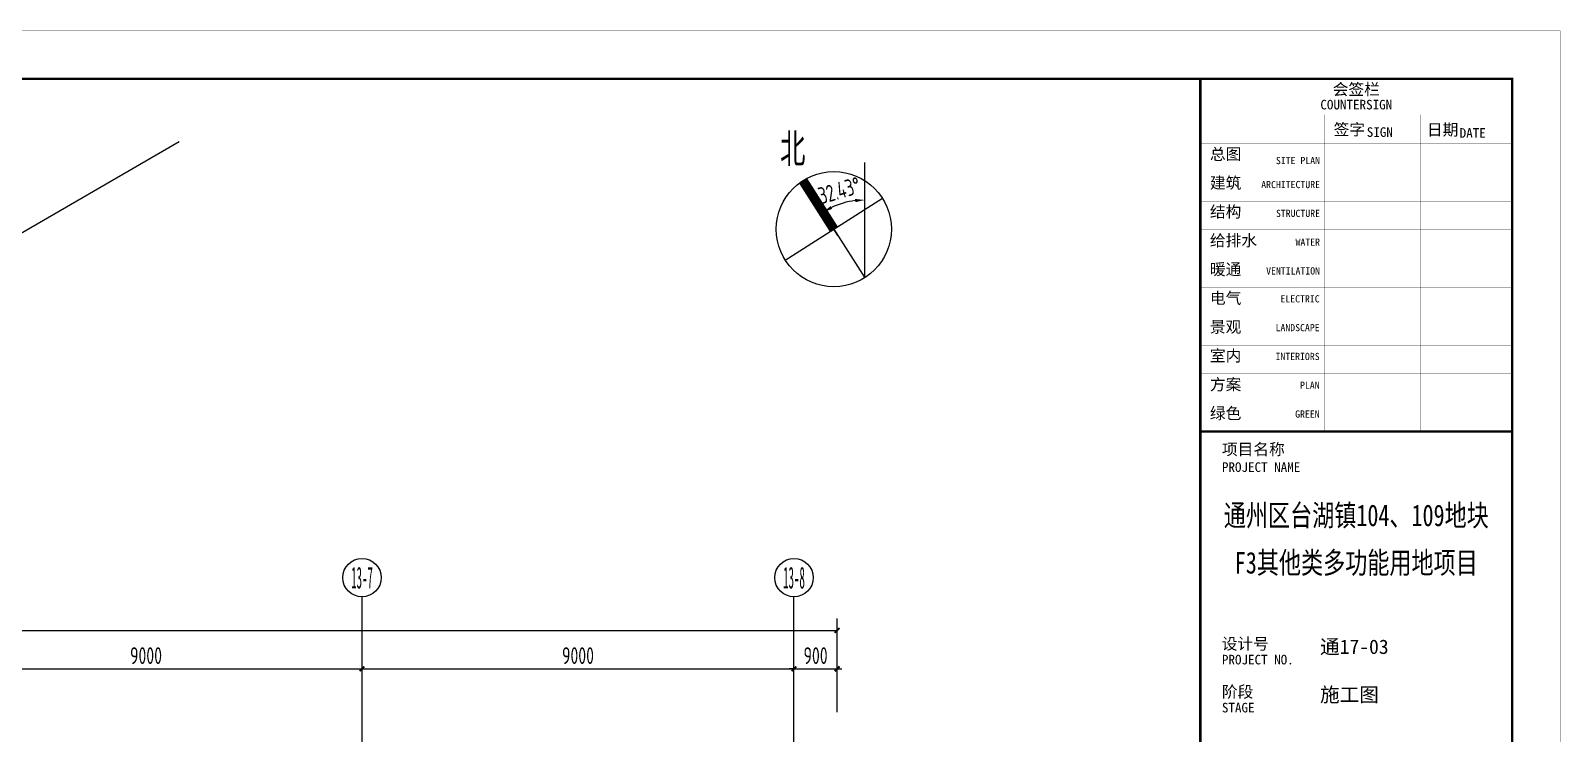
# Model space of a CAD drawing. Extents: x -228436 to 663611, y -207485 to 163917.
# Drawn here: x 41595 to 73468, y 24475 to 39117 of the extents above; entities that cross this region are included whole.
import ezdxf
from ezdxf.enums import TextEntityAlignment as Align

# ---------------------------------------------------------------- set-up
doc = ezdxf.new("R2010")
doc.units = 0
doc.header["$LTSCALE"] = 1000
doc.linetypes.add('X-104 13#平面$0$DOTE', pattern=[2.42, 2, -0.2, 0.02, -0.2])
doc.layers.get('0').update_dxf_attribs({"linetype": 'CONTINUOUS'})
doc.layers.get('Defpoints').update_dxf_attribs({"linetype": 'CONTINUOUS'})
for name, color, linetype in [('AXIS_TEXT', 7, 'CONTINUOUS'), ('X-104 13#平面$0$01-标注_尺寸', 8, 'CONTINUOUS'), ('X-104 13#平面$0$01-标注_符号', 8, 'CONTINUOUS'), ('X-104 13#平面$0$01-标注_轴线坐标', 8, 'CONTINUOUS'), ('X-104 13#平面$0$02-TEXT_轴号', 7, 'CONTINUOUS'), ('X-104 13#平面$0$A-I_卫-洁具', 8, 'CONTINUOUS'), ('X-104 13#平面$0$A_AXIS-轴线', 8, 'X-104 13#平面$0$DOTE'), ('X-104 13#平面$0$M-道路 边线', 151, 'CONTINUOUS')]:
    doc.layers.add(name, color=color, linetype=linetype)
doc.styles.add('COMPLEX', font='COMPLEX')
doc.styles.add('X-104 13#平面$0$_TCH_AXIS', font='STXIHEI.TTF', dxfattribs={"width": 0.75})
doc.styles.add('X-104 13#平面$0$_TCH_DIM', font='ros1.shx', dxfattribs={"width": 0.8, "bigfont": 'jd.shx'})
doc.styles.add('X-104 13#平面$0$_TCH_DIM_T3', font='ros1.shx', dxfattribs={"width": 0.8, "bigfont": 'jd.shx'})
doc.styles.add('图签信息$0$华文细黑', font='STXIHEI.TTF', dxfattribs={"height": 10})
doc.dimstyles.new('X-104 13#平面$0$_TCH_ARCH&&100', dxfattribs={"dimtxt": 350, "dimasz": 100, "dimexe": 250, "dimexo": 300, "dimgap": 100, "dimtad": 1, "dimdec": 0, "dimzin": 0, "dimdsep": 46, "dimtxsty": 'X-104 13#平面$0$_TCH_DIM_T3', "dimblk": 'X-104 13#平面$0$_ArchTick', "dimcen": 0.09, "dimclrt": 7, "dimazin": 2, "dimtfac": 1, "dimtdec": 0, "dimtix": 1, "dimtmove": 2, "dimatfit": 3, "dimfxl": 0, "dimtolj": 1, "dimtzin": 0, "dimarcsym": 0})
doc.dimstyles.new('X-104 13#平面$0$_TCH_ARROW&&100', dxfattribs={"dimtxt": 350, "dimasz": 200, "dimexe": 250, "dimexo": 300, "dimgap": 100, "dimtad": 1, "dimdec": 0, "dimzin": 0, "dimdsep": 46, "dimtxsty": 'X-104 13#平面$0$_TCH_DIM_T3', "dimcen": 0.09, "dimclrt": 7, "dimazin": 2, "dimtfac": 1, "dimtdec": 0, "dimtix": 1, "dimtmove": 2, "dimatfit": 3, "dimfxl": 0, "dimtolj": 1, "dimtzin": 0, "dimarcsym": 0})

# ---------------------------------------------------------------- blocks, each defined once
blk = doc.blocks.new('图签信息')
at = {"const_width": 0.5}
for points in [[(-65, 574), (-65, 500.5), (0, 500.5), (0, 574)], [(-65, 0), (0, 0), (0, 500.5), (-65, 500.5)]]:
    blk.add_lwpolyline(points, close=True, dxfattribs=at)
at = {"const_width": 0.05}
for points in [[(-65, 566.5), (0, 566.5)], [(-39.14, 566.5), (-39.14, 500.5)], [(-19.1, 566.5), (-19.1, 500.5)], [(-65, 560.5), (0, 560.5)], [(-65, 554.5), (0, 554.5)], [(-65, 548.5), (0, 548.5)], [(-65, 542.5), (0, 542.5)], [(-65, 536.5), (0, 536.5)], [(-65, 530.5), (0, 530.5)], [(-65, 524.5), (0, 524.5)], [(-65, 518.5), (0, 518.5)], [(-65, 512.5), (0, 512.5)], [(-65, 512.5), (0, 512.5)], [(-65, 506.5), (0, 506.5)], [(-65, 500.5), (0, 500.5)], [(-62.5, 450.87), (-2.5, 450.87)], [(-62.5, 440.87), (-2.5, 440.87)]]:
    blk.add_lwpolyline(points, dxfattribs=at)
at = {"style": '图签信息$0$华文细黑'}
for s, height, p in [('会签栏', 2.4, (-32.5, 573)), ('COUNTERSIGN', 2, (-32.5, 569.6))]:
    blk.add_text(s, height=height, dxfattribs=at).set_placement(p, align=Align.TOP_CENTER)
for s, height, p in [('签字', 2.4, (-37.22, 564.63)), ('日期', 2.4, (-17.79, 564.58)), ('SIGN', 2, (-30.32, 563.88)), ('DATE', 2, (-10.96, 563.7)), ('总图', 2.4, (-63, 559.5)), ('建筑', 2.4, (-63, 553.5)), ('结构', 2.4, (-63, 547.5)), ('给排水', 2.4, (-63, 541.5)), ('暖通', 2.4, (-63, 535.5)), ('电气', 2.4, (-63, 529.5)), ('景观', 2.4, (-63, 523.5)), ('室内', 2.4, (-63, 517.5)), ('方案', 2.4, (-63, 511.5)), ('绿色', 2.4, (-63, 505.5)), ('项目名称', 2.4, (-60.5, 498)), ('PROJECT NAME', 2, (-60.5, 494.08)), ('设计号', 2.4, (-60.54, 457.48)), ('PROJECT NO.', 2, (-60.5, 453.97)), ('阶段', 2.4, (-60.5, 447.47)), ('STAGE', 2, (-60.5, 443.97))]:
    blk.add_text(s, height=height, dxfattribs=at).set_placement(p, align=Align.TOP_LEFT)
for s, p in [('SITE PLAN', (-40.06, 557.7)), ('ARCHITECTURE', (-40.06, 552.7)), ('STRUCTURE', (-40.06, 546.7)), ('WATER', (-40.06, 540.7)), ('VENTILATION', (-40.06, 534.7)), ('ELECTRIC', (-40.14, 528.89)), ('LANDSCAPE', (-40.14, 522.89)), ('INTERIORS', (-40.14, 516.89)), ('PLAN', (-40.14, 510.89)), ('GREEN', (-40.14, 504.89))]:
    blk.add_text(s, height=1.5, dxfattribs=at).set_placement(p, align=Align.TOP_RIGHT)
at = {"color": 4, "style": '图签信息$0$华文细黑', "width": 0.75}
for s, p in [('通州区台湖镇104、109地块', (-32.5, 480.78)), ('F3其他类多功能用地项目', (-32.5, 470.91))]:
    blk.add_text(s, height=4.5, dxfattribs=at).set_placement(p, align=Align.CENTER)
at = {"color": 4, "ltscale": 0.001, "char_height": 3, "width": 58.4895, "attachment_point": 4, "style": '图签信息$0$华文细黑'}
for s, insert in [('通17-03', (-40.06, 455.51)), ('施工图', (-40.06, 445.51))]:
    blk.add_mtext(s, dxfattribs=dict(at, insert=insert))
blk = doc.blocks.new('图签-A1')
at = {"color": 2}
blk.add_blockref('图签信息', (0, 0), dxfattribs=at)
blk = doc.blocks.new('图框-A1')
for points, const_width in [([(0, 0), (841, 0), (841, 594), (0, 594)], 0.05), ([(766, 584), (25, 584), (25, 10), (766, 10)], 0.5)]:
    blk.add_lwpolyline(points, close=True, dxfattribs=dict(const_width=const_width))
blk = doc.blocks.new('X-104 13#平面$0$ewary')
at = {"layer": 'X-104 13#平面$0$01-标注_符号'}
for points in [[(-644, -1012), (644, 1012)], [(-1012, 644), (1012, -644)]]:
    blk.add_lwpolyline(points, dxfattribs=at)
at = {"layer": 'X-104 13#平面$0$01-标注_符号', "const_width": 200}
blk.add_lwpolyline([(0, 0), (-1012, 644)], dxfattribs=at)
at = {"layer": 'X-104 13#平面$0$01-标注_符号'}
blk.add_circle((0, 0), 1200, dxfattribs=at)
blk = doc.blocks.new('_AXISO')
blk.add_circle((0, 0), 0.5)
at = {"layer": 'AXIS_TEXT', "style": 'COMPLEX', "width": 1.041667}
blk.add_attdef('A', text='', height=0.56, dxfattribs=at).set_placement((-0.25, -0.28), (0.25, -0.28), align=Align.FIT)
blk = doc.blocks.new('X-104 13#平面$0$_ArchTick')
at = {"color": 0, "linetype": 'ByBlock', "const_width": 0.4}
blk.add_lwpolyline([(-0.5, -0.5), (0.5, 0.5)], dxfattribs=at)
blk = doc.blocks.new('*D775')
at = {"layer": 'Defpoints', "color": 0}
for p in [(58400, 26620), (-900, 24620), (58400, 24620)]:
    blk.add_point(p, dxfattribs=at)
at = {"layer": 'X-104 13#平面$0$01-标注_轴线坐标', "color": 0, "lineweight": -2}
for p, q in [((-900, 24920), (-900, 26870)), ((58400, 24920), (58400, 26870)), ((-900, 26620), (58400, 26620))]:
    blk.add_line(p, q, dxfattribs=at)
at = {"layer": 'X-104 13#平面$0$01-标注_轴线坐标', "color": 0, "lineweight": -2, "xscale": 100, "yscale": 100, "zscale": 100, "rotation": 180}
blk.add_blockref('X-104 13#平面$0$_ArchTick', (-900, 26620), dxfattribs=at)
at = {"layer": 'X-104 13#平面$0$01-标注_轴线坐标', "color": 0, "lineweight": -2, "xscale": 100, "yscale": 100, "zscale": 100}
blk.add_blockref('X-104 13#平面$0$_ArchTick', (58400, 26620), dxfattribs=at)
at = {"layer": 'X-104 13#平面$0$01-标注_轴线坐标', "color": 7, "insert": (28750, 26895), "char_height": 350, "attachment_point": 5, "style": 'X-104 13#平面$0$_TCH_DIM_T3'}
blk.add_mtext('\\A1;59300', dxfattribs=at)
blk = doc.blocks.new('*D782')
at = {"layer": 'Defpoints', "color": 0}
for p in [(48500, 25820), (39500, 24620), (48500, 24620)]:
    blk.add_point(p, dxfattribs=at)
at = {"layer": 'X-104 13#平面$0$01-标注_轴线坐标', "color": 0, "lineweight": -2}
for p, q in [((39500, 24920), (39500, 26070)), ((39500, 25820), (48500, 25820)), ((48500, 24920), (48500, 26070))]:
    blk.add_line(p, q, dxfattribs=at)
at = {"layer": 'X-104 13#平面$0$01-标注_轴线坐标', "color": 0, "lineweight": -2, "xscale": 100, "yscale": 100, "zscale": 100, "rotation": 180}
blk.add_blockref('X-104 13#平面$0$_ArchTick', (39500, 25820), dxfattribs=at)
at = {"layer": 'X-104 13#平面$0$01-标注_轴线坐标', "color": 0, "lineweight": -2, "xscale": 100, "yscale": 100, "zscale": 100}
blk.add_blockref('X-104 13#平面$0$_ArchTick', (48500, 25820), dxfattribs=at)
at = {"layer": 'X-104 13#平面$0$01-标注_轴线坐标', "color": 7, "insert": (44000, 26095), "char_height": 350, "attachment_point": 5, "style": 'X-104 13#平面$0$_TCH_DIM_T3'}
blk.add_mtext('\\A1;9000', dxfattribs=at)
blk = doc.blocks.new('*D783')
at = {"layer": 'Defpoints', "color": 0}
for p in [(57500, 25820), (48500, 24620), (57500, 24620)]:
    blk.add_point(p, dxfattribs=at)
at = {"layer": 'X-104 13#平面$0$01-标注_轴线坐标', "color": 0, "lineweight": -2}
for p, q in [((48500, 24920), (48500, 26070)), ((48500, 25820), (57500, 25820)), ((57500, 24920), (57500, 26070))]:
    blk.add_line(p, q, dxfattribs=at)
at = {"layer": 'X-104 13#平面$0$01-标注_轴线坐标', "color": 0, "lineweight": -2, "xscale": 100, "yscale": 100, "zscale": 100, "rotation": 180}
blk.add_blockref('X-104 13#平面$0$_ArchTick', (48500, 25820), dxfattribs=at)
at = {"layer": 'X-104 13#平面$0$01-标注_轴线坐标', "color": 0, "lineweight": -2, "xscale": 100, "yscale": 100, "zscale": 100}
blk.add_blockref('X-104 13#平面$0$_ArchTick', (57500, 25820), dxfattribs=at)
at = {"layer": 'X-104 13#平面$0$01-标注_轴线坐标', "color": 7, "insert": (53000, 26095), "char_height": 350, "attachment_point": 5, "style": 'X-104 13#平面$0$_TCH_DIM_T3'}
blk.add_mtext('\\A1;9000', dxfattribs=at)
blk = doc.blocks.new('*D784')
at = {"layer": 'Defpoints', "color": 0}
for p in [(58400, 25820), (57500, 24620), (58400, 24620)]:
    blk.add_point(p, dxfattribs=at)
at = {"layer": 'X-104 13#平面$0$01-标注_轴线坐标', "color": 0, "lineweight": -2}
for p, q in [((57500, 25820), (57400, 25820)), ((57500, 24920), (57500, 26070)), ((57500, 25820), (58400, 25820)), ((58400, 24920), (58400, 26070)), ((58400, 25820), (58500, 25820))]:
    blk.add_line(p, q, dxfattribs=at)
at = {"layer": 'X-104 13#平面$0$01-标注_轴线坐标', "color": 0, "lineweight": -2, "xscale": 100, "yscale": 100, "zscale": 100}
blk.add_blockref('X-104 13#平面$0$_ArchTick', (57500, 25820), dxfattribs=at)
at = {"layer": 'X-104 13#平面$0$01-标注_轴线坐标', "color": 0, "lineweight": -2, "xscale": 100, "yscale": 100, "zscale": 100, "rotation": 180}
blk.add_blockref('X-104 13#平面$0$_ArchTick', (58400, 25820), dxfattribs=at)
at = {"layer": 'X-104 13#平面$0$01-标注_轴线坐标', "color": 7, "insert": (57950, 26095), "char_height": 350, "attachment_point": 5, "style": 'X-104 13#平面$0$_TCH_DIM_T3'}
blk.add_mtext('\\A1;900', dxfattribs=at)
blk = doc.blocks.new('X-104 13#平面$0$A$C0BB3323F')
at = {"layer": 'X-104 13#平面$0$M-道路 边线'}
blk.add_line((39057, 34726), (45590, 38504), dxfattribs=at)
blk = doc.blocks.new('*D744')
at = {"layer": 'Defpoints', "color": 0}
for p in [(58670, 35559), (58577, 34592), (58974, 34707), (58974, 33967)]:
    blk.add_point(p, dxfattribs=at)
at = {"layer": 'X-104 13#平面$0$01-标注_尺寸', "color": 0, "lineweight": -2}
for p, q in [((58974, 35007), (58974, 35838)), ((58416, 34845), (57971, 35546))]:
    blk.add_line(p, q, dxfattribs=at)
blk.add_arc((58974, 33967), 1621, 97.0745, 115.3601, dxfattribs=at)
at = {"layer": 'X-104 13#平面$0$01-标注_尺寸', "color": 0}
for points in [[(58296, 35402), (58264, 35461), (58105, 35335)], [(58773, 35609), (58777, 35542), (58974, 35588)]]:
    blk.add_solid(points, dxfattribs=at)
at = {"layer": 'X-104 13#平面$0$01-标注_尺寸', "color": 7, "insert": (58445, 35787), "char_height": 350, "attachment_point": 5, "rotation": 16.2173, "style": 'X-104 13#平面$0$_TCH_DIM_T3'}
blk.add_mtext('\\A1;32.43%%d', dxfattribs=at)
blk = doc.blocks.new('X-104 13#平面$0$轴网')
at = {"layer": 'X-104 13#平面$0$01-标注_轴线坐标'}
for p, q in [((48500, 24620.3), (48500, 27320.3)), ((57500, 24620.3), (57500, 27320.3))]:
    blk.add_line(p, q, dxfattribs=at)
at = {"layer": 'X-104 13#平面$0$A_AXIS-轴线', "linetype": 'X-104 13#平面$0$DOTE'}
for p, q in [((48500, -7401), (48500, 24620.3)), ((57500, -7401), (57500, 24620.3))]:
    blk.add_line(p, q, dxfattribs=at)
at = {"layer": 'X-104 13#平面$0$01-标注_轴线坐标'}
ref = blk.add_blockref('_AXISO', (48500, 27720.3), dxfattribs=dict(at, xscale=800, yscale=800, zscale=800))
ref.add_attrib('A', '13-7', dxfattribs={"layer": 'X-104 13#平面$0$02-TEXT_轴号', "height": 452.55, "style": 'X-104 13#平面$0$_TCH_AXIS', "width": 0.499498}).set_placement((48273.7, 27494), (48726.3, 27494), align=Align.FIT)
ref = blk.add_blockref('_AXISO', (57500, 27720.3), dxfattribs=dict(at, xscale=800, yscale=800, zscale=800))
ref.add_attrib('A', '13-8', dxfattribs={"layer": 'X-104 13#平面$0$02-TEXT_轴号', "height": 452.55, "style": 'X-104 13#平面$0$_TCH_AXIS', "width": 0.499498}).set_placement((57273.7, 27494), (57726.3, 27494), align=Align.FIT)
for p1, p2, distance, text, picture, middle in [((-900, 24620.3), (58400, 24620.3), 2000, '59300', '*D775', (28750, 26895.3)), ((39500, 24620.3), (48500, 24620.3), 1200, '9000', '*D782', (44000, 26095.3)), ((48500, 24620.3), (57500, 24620.3), 1200, '9000', '*D783', (53000, 26095.3)), ((57500, 24620.3), (58400, 24620.3), 1200, '900', '*D784', (57950, 26095.3))]:
    dim = blk.add_aligned_dim(p1=p1, p2=p2, distance=distance, text=text, dimstyle='X-104 13#平面$0$_TCH_ARCH&&100', dxfattribs=at)
    dim.commit()
    dim.dimension.update_dxf_attribs({"geometry": picture, "text_midpoint": middle})
blk = doc.blocks.new('X-104 13#平面')
at = {"layer": 'X-104 13#平面$0$A-I_卫-洁具'}
blk.add_line((58974.4, 33966.9), (58974.4, 36366.9), dxfattribs=at)
at = {"xscale": 100, "yscale": 100, "zscale": 100}
for name, p in [('图框-A1', (-10634.5, -20285.2)), ('图签-A1', (72465.5, -19285.2))]:
    blk.add_blockref(name, p, dxfattribs=at)
for name, p in [('X-104 13#平面$0$A$C0BB3323F', (-900, -1700)), ('X-104 13#平面$0$轴网', (0, 0))]:
    blk.add_blockref(name, p)
at = {"layer": 'X-104 13#平面$0$A-I_卫-洁具', "rotation": 334.9117113204815}
blk.add_blockref('X-104 13#平面$0$ewary', (58330.8, 34979.7), dxfattribs=at)
at = {"layer": 'X-104 13#平面$0$01-标注_符号', "color": 7, "style": 'X-104 13#平面$0$_TCH_DIM', "width": 0.8}
blk.add_text('北', height=694.6, dxfattribs=at).set_placement((57210.3, 36288.3))
at = {"layer": 'X-104 13#平面$0$01-标注_尺寸'}
dim = blk.add_angular_dim_3p(base=(58670.3, 35559), center=(58974.4, 33966.9), p1=(58974.4, 34707.2), p2=(58577.3, 34591.8), text='32.43%%d', dimstyle='X-104 13#平面$0$_TCH_ARROW&&100', dxfattribs=at)
dim.commit()
dim.dimension.update_dxf_attribs({"geometry": '*D744', "text_midpoint": (58444.9, 35787.3)})
blk = doc.blocks.new('104 13#平面')
blk.add_blockref('X-104 13#平面', (0, 0))

msp = doc.modelspace()

# ---------------------------------------------------------------- block references
msp.add_blockref('104 13#平面', (0, 0))

doc.saveas('drawing.dxf')
